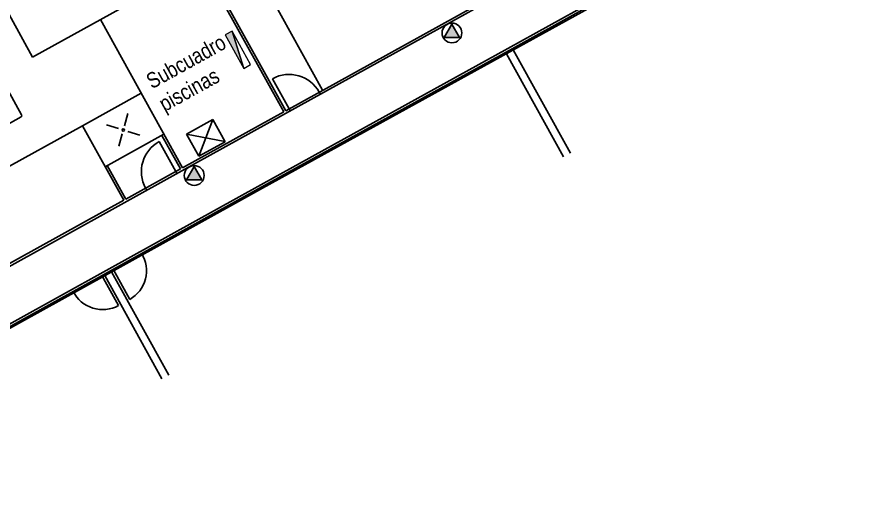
# Model space of a CAD drawing. Header units: millimetres. Extents: x 441156 to 441876, y 4514765 to 4515211.
# Drawn here: x 441656.49 to 441683.58, y 4514800.29 to 4514815.75 of the extents above; entities that cross this region are included whole.
import ezdxf

# ---------------------------------------------------------------- set-up
doc = ezdxf.new("R2010")
doc.units = ezdxf.units.MM
doc.layers.add('01_eléctrico', color=170, linetype='Continuous')
doc.layers.add('01_piscinas', color=254, linetype='Continuous')
doc.layers.add('G-ANNO-TEXT', color=7, linetype='Continuous', lineweight=9)
doc.layers.add('INGIN ELECTRICIDAD FUERZA', color=38, linetype='Continuous', lineweight=5)
doc.styles.add('Arial Narrow', font='ARIALN.TTF', dxfattribs={"height": 0.25})

msp = doc.modelspace()

# ---------------------------------------------------------------- hatches: boundary and pattern name
at = {"layer": '01_eléctrico'}
h = msp.add_hatch(color=256, dxfattribs=at)
h.dxf.hatch_style = 1
h.paths.add_polyline_path([(441670.66331591, 4514815.0970243), (441670.41655684, 4514815.52442354), (441670.16979778, 4514815.09702431)])
h = msp.add_hatch(color=256, dxfattribs=at)
h.dxf.hatch_style = 1
h.paths.add_polyline_path([(441662.41526501, 4514810.53394026), (441662.16850595, 4514810.9613395), (441661.92174688, 4514810.53394026)])
at = {"layer": 'INGIN ELECTRICIDAD FUERZA'}
msp.add_hatch(color=256, dxfattribs=at).paths.add_polyline_path([(441663.38061621, 4514815.29986283), (441663.16119879, 4514815.17835325), (441663.75524564, 4514814.10564588)])

# ---------------------------------------------------------------- linework, layer by layer
at = {"layer": '01_eléctrico', "elevation": 0.00000131}
for points in [[(441670.66331591, 4514815.0970243), (441670.41655684, 4514815.52442354), (441670.16979778, 4514815.09702431)], [(441662.41526501, 4514810.53394026), (441662.16850595, 4514810.9613395), (441661.92174688, 4514810.53394026)]]:
    msp.add_lwpolyline(points, close=True, dxfattribs=at)
at = {"layer": '01_eléctrico'}
for centre in [(441670.41655684, 4514815.23949072, 0.00000131), (441662.16850594, 4514810.67640667, 0.00000131)]:
    msp.add_circle(centre, 0.31727935, dxfattribs=at)
at = {"layer": '01_piscinas'}
for p, q in [((441656.49412464, 4514828.14165507, -0.00006325), (441665.03266741, 4514812.71373974, 0.00000104)), ((441656.56799348, 4514828.16306888, -0.00006319), (441665.09828784, 4514812.75005721, 0.00000104)), ((441656.9929964, 4514814.46721222, 0.00000131), (441651.08549341, 4514825.14121812, 0.00000131)), ((441656.9929964, 4514814.46721222, -0.0000436), (441662.40526437, 4514817.46107811, -0.0000436)), ((441664.37788826, 4514816.83962971, -0.00001328), (441666.27945563, 4514813.40377172, -0.00001328)), ((441661.76695781, 4514810.82062035, 0.00000131), (441672.54971427, 4514816.78831106, 0.00000131)), ((441665.09828784, 4514812.75005721, 0.00000131), (441672.44777637, 4514816.81761403, 0.00000131)), ((441672.27054066, 4514814.63547481, 0.00000053), (441674.88562468, 4514816.07857971, 0.00000053)), ((441661.7953927, 4514810.92207782, -0.00000546), (441659.16761223, 4514815.67009815, -0.00000546)), ((441674.20680559, 4514811.39312908, 0.00000053), (441672.37937206, 4514814.6955322, 0.00000053)), ((441664.35637623, 4514810.26813157, 0.00000053), (441672.26993009, 4514814.63513787, 0.00000053)), ((441672.16048811, 4514814.57474354, 0.00000053), (441673.98795213, 4514811.27228533, 0.00000053)), ((441656.64534629, 4514812.61721972, 0.00000131), (441655.96742016, 4514813.84213448, 0.00000131)), ((441665.20765523, 4514812.81058634, -0.00000612), (441664.67520877, 4514813.77313543, -0.00000612)), ((441658.59465385, 4514812.26738847, -0.00000546), (441660.47490487, 4514813.30800889, -0.00000546)), ((441666.17008825, 4514813.34324259, -0.00000612), (441666.20640572, 4514813.27762216, 0.00000131)), ((441665.20765523, 4514812.81058633, -0.00000612), (441665.2439727, 4514812.7449659, 0.00000131)), ((441651.46367024, 4514809.6922867, 0.00000131), (441656.62581099, 4514812.54926112, 0.00000131)), ((441659.93426219, 4514812.26661354, -0.00000546), (441660.03905312, 4514812.65658879, -0.00000546)), ((441661.7953927, 4514810.92207781, 0.00000131), (441665.03266741, 4514812.71373974, 0.00000131)), ((441643.98046494, 4514804.17920065, 0.00000131), (441658.59465385, 4514812.26738847, 0.00000131)), ((441659.91514169, 4514809.8814574, -0.00000546), (441658.59465385, 4514812.26738847, -0.00000546)), ((441659.36132107, 4514812.29591582, -0.00000546), (441659.74764788, 4514812.17754736, -0.00000546)), ((441661.92135947, 4514812.00192824, -0.00000546), (441662.76140232, 4514812.46660878, -0.00000546)), ((441662.31525615, 4514811.28984745, -0.00000546), (441662.7602923, 4514812.46861546, -0.00000546)), ((441662.7602923, 4514812.46861546, -0.00000546), (441663.15720693, 4514811.75107886, -0.00000546)), ((441659.32100328, 4514810.95497981, -0.00000546), (441661.2012543, 4514811.99560022, -0.00000546)), ((441659.75915741, 4514811.61496813, -0.00000546), (441659.86394834, 4514812.00494337, -0.00000546)), ((441660.04583185, 4514812.08618539, -0.00000546), (441660.43215866, 4514811.96781693, -0.00000546)), ((441661.13650194, 4514811.95976319, -0.00000546), (441661.73064034, 4514810.88624078, -0.00000546)), ((441662.31525615, 4514811.28984745, -0.00000546), (441661.92135947, 4514812.00192824, -0.00000546)), ((441661.92135947, 4514812.00192824, -0.00000546), (441663.15279985, 4514811.75904593, -0.00000546)), ((441662.31525615, 4514811.28984745, -0.00000546), (441661.92135947, 4514812.00192824, -0.00000546)), ((441661.57709195, 4514810.8012598, -0.00000612), (441661.04422593, 4514811.76357669, -0.00000612)), ((441662.31479542, 4514811.29068035, -0.00000546), (441663.15483827, 4514811.75536089, -0.00000546)), ((441659.38662372, 4514810.99129728, -0.00000546), (441659.98076212, 4514809.91777487, -0.00000546)), ((441659.98076212, 4514809.91777487, 0.00000131), (441661.73064034, 4514810.88624078, 0.00000131)), ((441645.35799073, 4514801.73911684, 0.00000131), (441661.76695781, 4514810.82062035, 0.00000131)), ((441661.57709196, 4514810.8012598, -0.00000612), (441661.61340943, 4514810.73563936, 0.00000131)), ((441659.41629415, 4514807.53009677, 0.00000053), (441664.35637623, 4514810.26813157, 0.00000053)), ((441660.61465894, 4514810.26860355, -0.00000612), (441660.65097641, 4514810.20298312, 0.00000131)), ((441645.38502224, 4514801.83979762, 0.00000131), (441659.91514169, 4514809.8814574, 0.00000131)), ((441659.56983074, 4514807.67214534, 0.00000053), (441660.10263131, 4514806.70979216, 0.00000053)), ((441646.24454858, 4514800.22967197, 0.00000053), (441659.41355891, 4514807.52858077, 0.00000053)), ((441659.21441229, 4514807.47537023, 0.00000053), (441659.74721286, 4514806.51301705, 0.00000053)), ((441659.30696389, 4514807.4695006, 0.00000053), (441661.13546714, 4514804.16682785, 0.00000053)), ((441659.41355891, 4514807.52858077, 0.00000053), (441659.41629415, 4514807.53009677, 0.00000053)), ((441661.35412376, 4514804.28802726, 0.00000053), (441659.52562442, 4514807.59069295, 0.00000053))]:
    msp.add_line(p, q, dxfattribs=at)
at = {"layer": '01_piscinas', "elevation": 0.00000053}
for points in [[(441733.80152151, 4514836.84526939, 0.0164873178), (441729.941051, 4514836.51536975, 0.0147570251), (441722.50275839, 4514835.40842934, 0.0064753203), (441716.72613465, 4514834.10548181, 0.0081662383), (441709.49245762, 4514832.24974676, 0.0216544653), (441700.37301078, 4514829.13504235, 0.0203224531), (441692.08927445, 4514825.50445053, 0.0071301443), (441686.53051536, 4514822.6439482, 0.0002218274), (441686.35889411, 4514822.55241672), (441685.06968918, 4514821.85298122), (441683.78080227, 4514821.15371826, 0.0026809456), (441681.72825373, 4514820.00791291), (441674.82663559, 4514816.1888006), (441672.21161554, 4514814.745731), (441664.29735012, 4514810.37833203), (441659.35443191, 4514807.63872531), (441646.18519361, 4514800.33969015), (441646.07115784, 4514800.27586286), (441656.85310346, 4514782.27945409)], [(441733.79953832, 4514836.77006272, 0.0164621357), (441729.94989689, 4514836.44089324, 0.0147546948), (441722.51715044, 4514835.33481359, 0.0064740219), (441716.74358279, 4514834.03253962, 0.0081654849), (441709.51294286, 4514832.17759532, 0.021652917), (441700.40030144, 4514829.06518378, 0.0203218385), (441692.12239248, 4514825.4371581, 0.0071298324), (441686.56578016, 4514822.5777561, 0.0002215412), (441686.39443893, 4514822.48637409), (441685.10545453, 4514821.78705824), (441683.81678817, 4514821.08791493, 0.002681048), (441681.7648651, 4514819.94245511), (441674.86291054, 4514816.12315664), (441672.24785212, 4514814.68006586), (441664.33364728, 4514810.31270033), (441659.39078961, 4514807.57312716), (441646.22168809, 4514800.27416781), (441646.17519445, 4514800.24814472), (441656.91744049, 4514782.31799947)]]:
    msp.add_lwpolyline(points, format="xyb", dxfattribs=at)
at = {"layer": '01_piscinas'}
msp.add_circle((441659.89795407, 4514812.13149435, -0.00000546), 0.035, dxfattribs=at)
for centre, radius, start, end in [((441665.20765523, 4514812.81058634, -0.00000612), 1.1, 28.962229782, 118.949741418), ((441656.60159934, 4514812.59300808, 0.00000131), 0.05, 298.962229839, 28.962229783), ((441661.57709195, 4514810.8012598, -0.00000612), 1.1, 118.974718982, 208.962230636), ((441659.59482108, 4514807.62882903, 0.00000053), 1.05, 298.922673532, 31.737089082), ((441659.23785877, 4514807.43119917, 0.00000053), 1.05, 206.267958645, 299.018967824)]:
    msp.add_arc(centre, radius, start, end, dxfattribs=at)
at = {"layer": 'INGIN ELECTRICIDAD FUERZA'}
msp.add_lwpolyline([(441663.38061621, 4514815.29986283), (441663.16119879, 4514815.17835325), (441663.75524564, 4514814.10564588)], close=True, dxfattribs=at)
msp.add_lwpolyline([(441663.97466306, 4514814.22715547), (441663.38061621, 4514815.29986283), (441663.75524564, 4514814.10564588), (441663.97466306, 4514814.22715547)], dxfattribs=at)

# ---------------------------------------------------------------- texts
at = {"layer": 'G-ANNO-TEXT', "color": 178, "true_color": 0x000926, "insert": (441660.57363443, 4514813.86913008, 0.00000324), "char_height": 0.5, "width": 4.641770625, "attachment_point": 1, "rotation": 29, "style": 'Arial Narrow'}
msp.add_mtext('Subcuadro\\Ppiscinas', dxfattribs=at)

doc.saveas('drawing.dxf')
